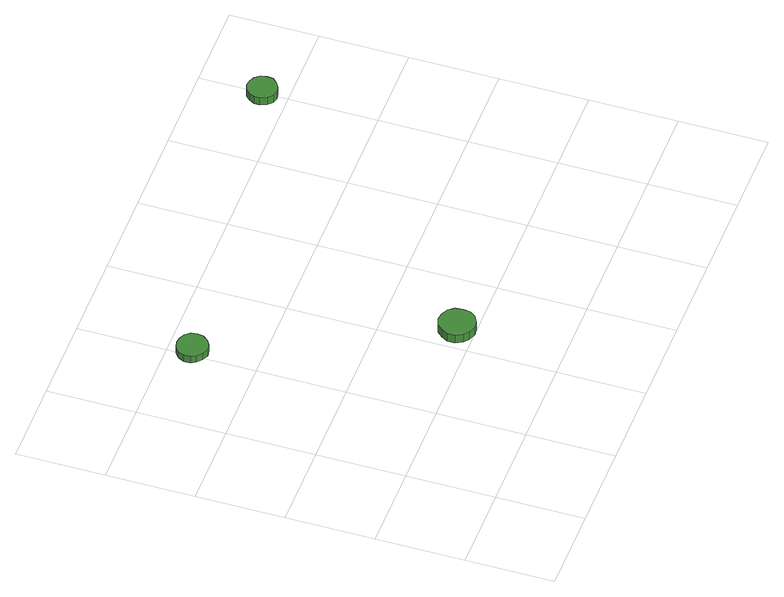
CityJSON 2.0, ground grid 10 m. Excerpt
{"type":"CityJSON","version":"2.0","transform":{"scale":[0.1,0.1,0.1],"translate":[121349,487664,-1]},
"CityObjects":{
"tree1":{"type":"SolitaryVegetationObject","attributes":{"function":"something"}},
"tree2":{"type":"SolitaryVegetationObject","attributes":{"function":"something"}},
"tree3":{"type":"SolitaryVegetationObject","attributes":{"function":"something"},"geometry":[{"type":"MultiSurface","lod":"1","boundaries":[[[0,1,2,3,4,5,6,7,8,9,10,11,12,13,14]],[[15,16,17,18,19,20,21,22,23,24,25,26,27,28,29]],[[0,29,28,1]],[[1,28,27,2]],[[2,27,26,3]],[[3,26,25,4]],[[4,25,24,5]],[[5,24,23,6]],[[6,23,22,7]],[[7,22,21,8]],[[8,21,20,9]],[[9,20,19,10]],[[10,19,18,11]],[[11,18,17,12]],[[12,17,16,13]],[[13,16,15,14]],[[14,15,29,0]]]}]},
"tree4":{"type":"SolitaryVegetationObject","attributes":{"function":"something"},"geometry":[{"type":"MultiSurface","lod":"1","boundaries":[[[30,31,32,33,34,35,36,37,38,39,40,41,42,43,44]],[[45,46,47,48,49,50,51,52,53,54,55,56,57,58,59]],[[30,59,58,31]],[[31,58,57,32]],[[32,57,56,33]],[[33,56,55,34]],[[34,55,54,35]],[[35,54,53,36]],[[36,53,52,37]],[[37,52,51,38]],[[38,51,50,39]],[[39,50,49,40]],[[40,49,48,41]],[[41,48,47,42]],[[42,47,46,43]],[[43,46,45,44]],[[44,45,59,30]]]}]},
"tree5":{"type":"SolitaryVegetationObject","attributes":{"function":"something"}},
"tree6":{"type":"SolitaryVegetationObject","attributes":{"function":"something"},"geometry":[{"type":"MultiSurface","lod":"1","boundaries":[[[60,61,62,63,64,65,66,67,68,69,70,71,72,73,74]],[[75,76,77,78,79,80,81,82,83,84,85,86,87,88,89]],[[60,89,88,61]],[[61,88,87,62]],[[62,87,86,63]],[[63,86,85,64]],[[64,85,84,65]],[[65,84,83,66]],[[66,83,82,67]],[[67,82,81,68]],[[68,81,80,69]],[[69,80,79,70]],[[70,79,78,71]],[[71,78,77,72]],[[72,77,76,73]],[[73,76,75,74]],[[74,75,89,60]]]}]}
},
"vertices":[
[124,374,18],[123,381,18],[118,387,18],[112,390,18],[105,391,18],[98,389,18],[92,384,18],[89,377,18],[89,370,18],[92,364,18],[98,359,18],[105,356,18],[112,357,18],[118,361,18],[123,367,18],[123,367,9],[118,361,9],[112,357,9],[105,356,9],[98,359,9],[92,364,9],[89,370,9],[89,377,9],[92,384,9],[98,389,9],[105,391,9],[112,390,9],[118,387,9],[123,381,9],[124,374,9],
[248,120,19],[247,129,19],[242,136,19],[234,140,19],[226,141,19],[218,138,19],[212,132,19],[208,125,19],[208,116,19],[212,108,19],[218,103,19],[226,100,19],[234,101,19],[242,105,19],[247,112,19],[247,112,8],[242,105,8],[234,101,8],[226,100,8],[218,103,8],[212,108,8],[208,116,8],[208,125,8],[212,132,8],[218,138,8],[226,141,8],[234,140,8],[242,136,8],[247,129,8],[248,120,8],
[516,429,18],[515,436,18],[510,442,18],[504,445,18],[497,446,18],[491,444,18],[486,439,18],[483,433,18],[483,426,18],[486,419,18],[491,414,18],[497,412,18],[504,413,18],[510,417,18],[515,422,18],[515,422,8],[510,417,8],[504,413,8],[497,412,8],[491,414,8],[486,419,8],[483,426,8],[483,433,8],[486,439,8],[491,444,8],[497,446,8],[504,445,8],[510,442,8],[515,436,8],[516,429,8]
]}
